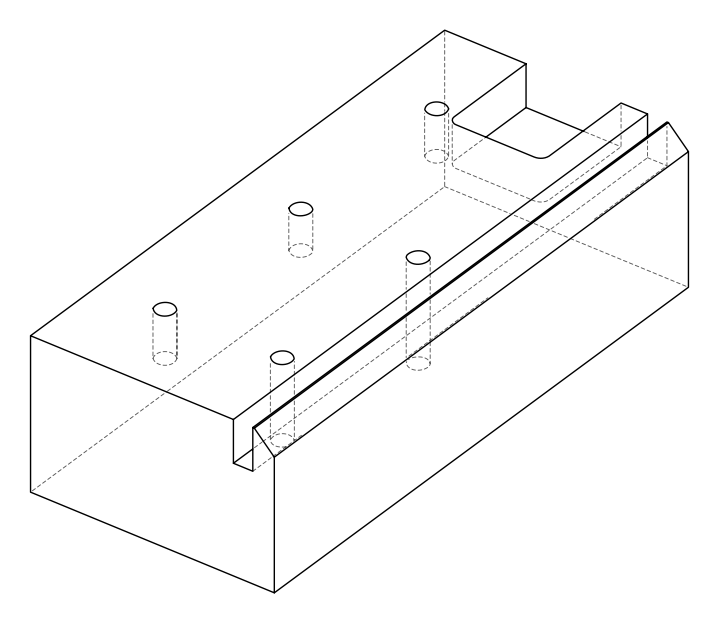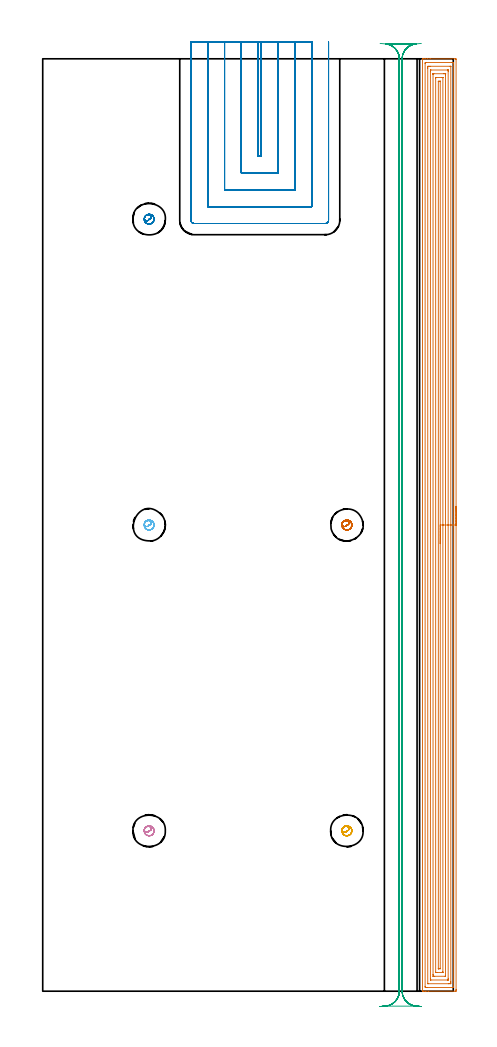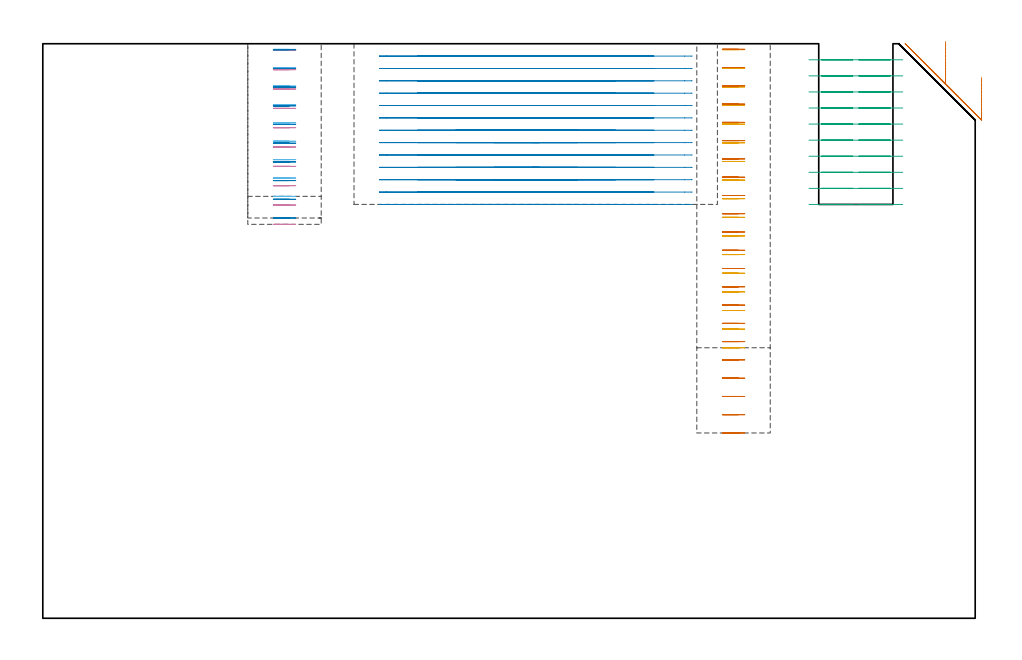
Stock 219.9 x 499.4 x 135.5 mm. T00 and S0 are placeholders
(PLAN: 8 operations, 3 tool changes, 91.5 min)
(1 AREA_MILL | FG_CHAMFER_SURFACE | UGT0205_001 | 28.22 min | 80900 mm3)
(2 MILL_SLOT | SLOT_PARTIAL_RECTANGULAR | NXT0201_011 | Follow Part, ap 3, ae 75% | 34.13 min | 305027 mm3)
(3 MILL_RECTANGULAR_SLOT | SLOT_RECTANGULAR | NXT0201_012 | Follow Part, ap 4, ae 75% | 21.57 min | 331227 mm3)
(4 MILL_BLIND_HOLE_FROM_SOLID_MATERIAL | STEP1POCKET | NXT0201_011 | Spiral | 1.11 min | 10000 mm3)
(5 MILL_BLIND_HOLE_FROM_SOLID_MATERIAL_1 | STEP1POCKET_1 | NXT0201_011 | Spiral | 1.89 min | 16818 mm3)
(6 MILL_BLIND_HOLE_FROM_SOLID_MATERIAL_2 | STEP1POCKET_2 | NXT0201_011 | Spiral | 1 min | 8446 mm3)
(7 MILL_BLIND_HOLE_FROM_SOLID_MATERIAL_3 | STEP1POCKET_3 | NXT0201_011 | Spiral | 2.44 min | 21517 mm3)
(8 MILL_BLIND_HOLE_FROM_SOLID_MATERIAL_4 | STEP1POCKET_4 | NXT0201_011 | Spiral | 1.11 min | 9643 mm3)
(TOOL UGT0205_001 | Chamfer Mill 20 x 3 x 45 deg. | D20 FL50 Z2)
(TOOL NXT0201_011 | ENDMILL 12mm [2P460-1200-NA 1630] | D12 FL38 Z6)
(TOOL NXT0201_012 | ENDMILL 16mm [2P460-1600-NA 1630] | D16 FL38 Z6)
(OP 1 AREA_MILL)
G17 G21 G94 G90
T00 M6
G54
G17 G0 G90 X221.4 Y259.7 S1061 M3
G43 Z145.5 H0
Z127.5
G94 G1 Y259.662 Z126.629 F250.
Y259.548 Z125.764
Y259.359 Z124.912
Y259.097 Z124.08
Y258.763 Z123.274
Y258.36 Z122.5
Y257.892 Z121.764
Y257.36 Z121.072
Y256.771 Z120.429
Y256.128 Z119.84
Y255.436 Z119.309
Y254.7 Z118.84
Y253.926 Z118.437
Y253.12 Z118.103
Y252.288 Z117.841
Y251.436 Z117.652
Y250.572 Z117.538
Y249.7 Z117.5
Y0.967
X221.399 Y0.632 Z117.501
X221.394 Y0.078 Z117.504
X221.392 Y0.008 Z117.506
X220.844 Y0. Z118.053
X206.622 Z132.273
X205.211 Z133.685
X204.844 Z134.051
X204.111 Z134.789
X203.858 Z135.041
X203.446 Z135.445
X203.403 Y0.009 Z135.488
X203.4 Y0.184 Z135.5
Y499.216
X203.403 Y499.391 Z135.488
X203.446 Y499.4 Z135.445
X203.858 Z135.041
X204.111 Z134.788
X204.844 Z134.051
X206.1 Z132.797
X207.511 Z131.385
X220.844 Z118.053
X221.108 Y499.398 Z117.79
X221.392 Y499.39 Z117.506
X221.399 Y499.104 Z117.499
X221.4 Y249.7 Z117.5
X219.986 Z118.914
X219.985 Y2.42 Z118.915
X219.984 Y2.391 Z118.916
X219.956 Y2.01 Z118.944
X219.483 Y2.001 Z119.417
X205.733 Y2. Z133.167
X205.261 Y2.001 Z133.639
X204.844 Y2.01 Z134.056
X204.816 Y2.42 Z134.084
X204.815 Y2.45 Z134.085
Y496.98
X204.816 Y497.009 Z134.084
X204.844 Y497.39 Z134.056
X205.317 Y497.399 Z133.583
X219.067 Y497.4 Z119.833
X219.539 Y497.399 Z119.361
X219.956 Y497.39 Z118.944
X219.984 Y496.98 Z118.916
X219.985 Y496.95 Z118.915
X219.986 Y249.7 Z118.914
X218.571 Z120.329
Y5.103
X218.57 Y4.708 Z120.33
X218.567 Y4.209 Z120.333
X218.564 Y4.02 Z120.336
X218.379 Y4.006 Z120.521
X218.178 Y4.003 Z120.722
X217.496 Y4. Z121.404
X217.289 Z121.611
X206.622 Y4.001 Z132.278
X206.415 Y4.003 Z132.485
X206.277 Y4.008 Z132.623
X206.235 Y4.011 Z132.665
X206.233 Y4.03 Z132.667
X206.231 Y4.077 Z132.669
X206.229 Y4.209 Z132.671
Y494.297
X206.23 Y494.692 Z132.67
X206.233 Y495.191 Z132.667
X206.235 Y495.38 Z132.665
X206.421 Y495.394 Z132.479
X206.622 Y495.397 Z132.278
X207.304 Y495.4 Z131.596
X207.511 Z131.389
X218.178 Y495.399 Z120.722
X218.385 Y495.397 Z120.515
X218.523 Y495.392 Z120.377
X218.565 Y495.389 Z120.335
X218.567 Y495.37 Z120.333
X218.569 Y495.323 Z120.331
X218.571 Y495.191 Z120.329
Y249.7
X217.157 Z121.743
Y6.892
X217.153 Y6.134 Z121.747
X217.15 Y6.024 Z121.75
X217.144 Y6.009 Z121.756
X217.12 Y6.006 Z121.78
X217.065 Y6.003 Z121.835
X216.843 Y6.001 Z122.057
X207.956 Z130.944
X207.735 Y6.003 Z131.165
X207.68 Y6.006 Z131.22
X207.656 Y6.009 Z131.244
X207.65 Y6.021 Z131.25
X207.648 Y6.097 Z131.252
X207.643 Y6.759 Z131.257
Y492.508
X207.647 Y493.266 Z131.253
X207.65 Y493.376 Z131.25
X207.656 Y493.391 Z131.244
X207.68 Y493.394 Z131.22
X207.735 Y493.397 Z131.165
X207.957 Y493.399 Z130.943
X216.844 Z122.056
X217.065 Y493.397 Z121.835
X217.12 Y493.394 Z121.78
X217.144 Y493.391 Z121.756
X217.15 Y493.379 Z121.75
X217.152 Y493.303 Z121.748
X217.157 Y492.641 Z121.743
Y249.7
X215.743 Z123.157
Y8.447
X215.741 Y8.214 Z123.159
X215.738 Y8.059 Z123.162
X215.736 Y8.01 Z123.164
X215.722 Y8.008 Z123.178
X215.68 Y8.004 Z123.22
X215.511 Y8.001 Z123.389
X209.965 Y8. Z128.935
X209.289 Y8.002 Z129.611
X209.072 Y8.004 Z129.828
X209.062 Y8.014 Z129.838
X209.06 Y8.017 Z129.84
X209.057 Y8.68 Z129.843
Y8.914
Y490.953
X209.059 Y491.186 Z129.841
X209.062 Y491.342 Z129.838
X209.064 Y491.39 Z129.836
X209.078 Y491.393 Z129.822
X209.12 Y491.396 Z129.78
X209.289 Y491.399 Z129.611
X209.502 Y491.4 Z129.398
X214.835 Z124.065
X215.511 Y491.398 Z123.389
X215.728 Y491.395 Z123.172
X215.738 Y491.386 Z123.162
X215.74 Y491.383 Z123.16
X215.743 Y490.719 Z123.157
Y490.486
Y249.7
X214.329 Z124.571
X214.328 Y10.469 Z124.572
X214.327 Y10.17 Z124.573
X214.324 Y10.021 Z124.576
X214.322 Y10.011 Z124.578
X214.306 Y10.007 Z124.594
X214.266 Y10.003 Z124.634
X214.199 Y10. Z124.701
X211.067 Z127.833
X210.642 Y10.002 Z128.258
X210.494 Y10.008 Z128.406
X210.481 Y10.01 Z128.419
X210.478 Y10.024 Z128.422
X210.474 Y10.072 Z128.426
X210.472 Y10.173 Z128.428
X210.471 Y488.931 Z128.429
X210.473 Y489.23 Z128.427
X210.476 Y489.379 Z128.424
X210.477 Y489.389 Z128.423
X210.494 Y489.393 Z128.406
X210.534 Y489.397 Z128.366
X210.601 Y489.4 Z128.299
X213.733 Z125.167
X214.157 Y489.398 Z124.743
X214.306 Y489.392 Z124.594
X214.319 Y489.39 Z124.581
X214.322 Y489.376 Z124.578
X214.326 Y489.328 Z124.574
X214.328 Y489.227 Z124.572
X214.329 Y249.7 Z124.571
X212.915 Z125.985
X212.914 Y12.258 Z125.986
X212.913 Y12.188 Z125.987
X212.91 Y12.117 Z125.99
X212.902 Y12.01 Z125.998
X212.844 Y12.008 Z126.056
X212.211 Y12.001 Z126.689
X211.956 Z126.944
X211.919 Y12.003 Z126.981
X211.898 Y12.008 Z127.002
X211.892 Y12.012 Z127.008
X211.89 Y12.046 Z127.01
X211.886 Y12.187 Z127.014
X211.885 Y12.258 Z127.015
X211.886 Y487.142 Z127.014
Y487.212
X211.89 Y487.283 Z127.01
X211.898 Y487.39 Z127.002
X211.956 Y487.392 Z126.944
X212.589 Y487.399 Z126.311
X212.844 Z126.056
X212.881 Y487.397 Z126.019
X212.902 Y487.392 Z125.998
X212.908 Y487.388 Z125.992
X212.91 Y487.354 Z125.99
X212.914 Y487.213 Z125.986
X212.915 Y487.142 Z125.985
Y249.7
Y248.828 Z126.023
Y247.964 Z126.137
Y247.112 Z126.326
Y246.28 Z126.588
Y245.474 Z126.922
Y244.7 Z127.325
Y243.964 Z127.794
Y243.272 Z128.325
Y242.629 Z128.914
Y242.04 Z129.557
Y241.508 Z130.25
Y241.04 Z130.985
Y240.637 Z131.759
Y240.303 Z132.565
Y240.041 Z133.397
Y239.852 Z134.249
Y239.738 Z135.114
Y239.7 Z135.985
G0 Z145.5
M5
M2
(OP 2 MILL_SLOT)
G17 G21 G94 G90
T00 M6
G54
G17 G0 G90 X115.4 Y508.4 S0 M3
G43 Z145.5 H1
Z132.585
G94 G1 Y505.4 F250.
Y447.2 F500.
X117.1
Y505.4
Y508.4 F250.
X106.4
Y505.4
Y438.2 F500.
X126.1
Y505.4
Y508.4 F250.
X97.4
Y505.4
Y429.2 F500.
X135.1
Y505.4
Y508.4 F250.
X88.4
Y505.4
Y420.2 F500.
X144.1
Y505.4
Y508.4 F250.
X79.4
Y505.4
Y412.9 F500.
G3 X81.1 Y411.2 R1.7
G1 X151.4
G3 X153.1 Y412.9 R1.7
G1 Y505.4
Y508.4 F250.
G0 X115.4 Z129.669
G1 Y505.4
Y447.2 F500.
X117.1
Y505.4
Y508.4 F250.
X106.4
Y505.4
Y438.2 F500.
X126.1
Y505.4
Y508.4 F250.
X97.4
Y505.4
Y429.2 F500.
X135.1
Y505.4
Y508.4 F250.
X88.4
Y505.4
Y420.2 F500.
X144.1
Y505.4
Y508.4 F250.
X79.4
Y505.4
Y412.9 F500.
G3 X81.1 Y411.2 R1.7
G1 X151.4
G3 X153.1 Y412.9 R1.7
G1 Y505.4
Y508.4 F250.
G0 X115.4 Z126.754
G1 Y505.4
Y447.2 F500.
X117.1
Y505.4
Y508.4 F250.
X106.4
Y505.4
Y438.2 F500.
X126.1
Y505.4
Y508.4 F250.
X97.4
Y505.4
Y429.2 F500.
X135.1
Y505.4
Y508.4 F250.
X88.4
Y505.4
Y420.2 F500.
X144.1
Y505.4
Y508.4 F250.
X79.4
Y505.4
Y412.9 F500.
G3 X81.1 Y411.2 R1.7
G1 X151.4
G3 X153.1 Y412.9 R1.7
G1 Y505.4
Y508.4 F250.
G0 X115.4 Z123.838
G1 Y505.4
Y447.2 F500.
X117.1
Y505.4
Y508.4 F250.
X106.4
Y505.4
Y438.2 F500.
X126.1
Y505.4
Y508.4 F250.
X97.4
Y505.4
Y429.2 F500.
X135.1
Y505.4
Y508.4 F250.
X88.4
Y505.4
Y420.2 F500.
X144.1
Y505.4
Y508.4 F250.
X79.4
Y505.4
Y412.9 F500.
G3 X81.1 Y411.2 R1.7
G1 X151.4
G3 X153.1 Y412.9 R1.7
G1 Y505.4
Y508.4 F250.
G0 X115.4 Z120.923
G1 Y505.4
Y447.2 F500.
X117.1
Y505.4
Y508.4 F250.
X106.4
Y505.4
Y438.2 F500.
X126.1
Y505.4
Y508.4 F250.
X97.4
Y505.4
Y429.2 F500.
X135.1
Y505.4
Y508.4 F250.
X88.4
Y505.4
Y420.2 F500.
X144.1
Y505.4
Y508.4 F250.
X79.4
Y505.4
Y412.9 F500.
G3 X81.1 Y411.2 R1.7
G1 X151.4
G3 X153.1 Y412.9 R1.7
G1 Y505.4
Y508.4 F250.
G0 X115.4 Z118.008
G1 Y505.4
Y447.2 F500.
X117.1
Y505.4
Y508.4 F250.
X106.4
Y505.4
Y438.2 F500.
X126.1
Y505.4
Y508.4 F250.
X97.4
Y505.4
Y429.2 F500.
X135.1
Y505.4
Y508.4 F250.
X88.4
Y505.4
Y420.2 F500.
X144.1
Y505.4
Y508.4 F250.
X79.4
Y505.4
Y412.9 F500.
G3 X81.1 Y411.2 R1.7
G1 X151.4
G3 X153.1 Y412.9 R1.7
G1 Y505.4
Y508.4 F250.
G0 X115.4 Z115.092
G1 Y505.4
Y447.2 F500.
X117.1
Y505.4
Y508.4 F250.
X106.4
Y505.4
Y438.2 F500.
X126.1
Y505.4
Y508.4 F250.
X97.4
Y505.4
Y429.2 F500.
X135.1
Y505.4
Y508.4 F250.
X88.4
Y505.4
Y420.2 F500.
X144.1
Y505.4
Y508.4 F250.
X79.4
Y505.4
Y412.9 F500.
G3 X81.1 Y411.2 R1.7
G1 X151.4
G3 X153.1 Y412.9 R1.7
G1 Y505.4
Y508.4 F250.
G0 X115.4 Z112.177
G1 Y505.4
Y447.2 F500.
X117.1
Y505.4
Y508.4 F250.
X106.4
Y505.4
Y438.2 F500.
X126.1
Y505.4
Y508.4 F250.
X97.4
Y505.4
Y429.2 F500.
X135.1
Y505.4
Y508.4 F250.
X88.4
Y505.4
Y420.2 F500.
X144.1
Y505.4
Y508.4 F250.
X79.4
Y505.4
Y412.9 F500.
G3 X81.1 Y411.2 R1.7
G1 X151.4
G3 X153.1 Y412.9 R1.7
G1 Y505.4
Y508.4 F250.
G0 X115.4 Z109.262
G1 Y505.4
Y447.2 F500.
X117.1
Y505.4
Y508.4 F250.
X106.4
Y505.4
Y438.2 F500.
X126.1
Y505.4
Y508.4 F250.
X97.4
Y505.4
Y429.2 F500.
X135.1
Y505.4
Y508.4 F250.
X88.4
Y505.4
Y420.2 F500.
X144.1
Y505.4
Y508.4 F250.
X79.4
Y505.4
Y412.9 F500.
G3 X81.1 Y411.2 R1.7
G1 X151.4
G3 X153.1 Y412.9 R1.7
G1 Y505.4
Y508.4 F250.
G0 X115.4 Z106.346
G1 Y505.4
Y447.2 F500.
X117.1
Y505.4
Y508.4 F250.
X106.4
Y505.4
Y438.2 F500.
X126.1
Y505.4
Y508.4 F250.
X97.4
Y505.4
Y429.2 F500.
X135.1
Y505.4
Y508.4 F250.
X88.4
Y505.4
Y420.2 F500.
X144.1
Y505.4
Y508.4 F250.
X79.4
Y505.4
Y412.9 F500.
G3 X81.1 Y411.2 R1.7
G1 X151.4
G3 X153.1 Y412.9 R1.7
G1 Y505.4
Y508.4 F250.
G0 X115.4 Z103.431
G1 Y505.4
Y447.2 F500.
X117.1
Y505.4
Y508.4 F250.
X106.4
Y505.4
Y438.2 F500.
X126.1
Y505.4
Y508.4 F250.
X97.4
Y505.4
Y429.2 F500.
X135.1
Y505.4
Y508.4 F250.
X88.4
Y505.4
Y420.2 F500.
X144.1
Y505.4
Y508.4 F250.
X79.4
Y505.4
Y412.9 F500.
G3 X81.1 Y411.2 R1.7
G1 X151.4
G3 X153.1 Y412.9 R1.7
G1 Y505.4
Y508.4 F250.
G0 X115.4 Z100.515
G1 Y505.4
Y447.2 F500.
X117.1
Y505.4
Y508.4 F250.
X106.4
Y505.4
Y438.2 F500.
X126.1
Y505.4
Y508.4 F250.
X97.4
Y505.4
Y429.2 F500.
X135.1
Y505.4
Y508.4 F250.
X88.4
Y505.4
Y420.2 F500.
X144.1
Y505.4
Y508.4 F250.
X79.4
Y505.4
Y412.9 F500.
G3 X81.1 Y411.2 R1.7
G1 X151.4
G3 X153.1 Y412.9 R1.7
G1 Y505.4
Y508.4 F250.
G0 X115.4 Z97.6
G1 Y505.4
Y447.2 F500.
X117.1
Y505.4
Y508.4 F250.
X106.4
Y505.4
Y438.2 F500.
X126.1
Y505.4
Y508.4 F250.
X97.4
Y505.4
Y429.2 F500.
X135.1
Y505.4
Y508.4 F250.
X88.4
Y505.4
Y420.2 F500.
X144.1
Y505.4
Y508.4 F250.
X79.4
Y505.4
Y412.9 F500.
G3 X81.1 Y411.2 R1.7
G1 X151.4
G3 X153.1 Y412.9 R1.7
G1 Y505.4
Y508.4 F250.
G0 Z145.5
M5
M2
(OP 3 MILL_RECTANGULAR_SLOT)
G17 G21 G94 G90
T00 M6
G54
G17 G0 G90 X180.703 Y507.63 S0 M3
G43 Z145.5 H1
Z131.71
G94 G1 X183.692 Y507.37 F250.
G2 X191. Y499.4 R8. F500.
G1 Y0.
G2 X183.692 Y-7.97 R8.
G1 Y-8.
X199.808
Y-7.97
G2 X192.5 Y0. R8.
G1 Y499.4
G2 X199.808 Y507.37 R8.
G1 X202.797 Y507.63 F250.
G0 Z145.5
Y-8.23
Z127.92
G1 X199.808 Y-7.97
G2 X192.5 Y0. R8. F500.
G1 Y499.4
G2 X199.808 Y507.37 R8.
G1 Y507.4
X183.692
Y507.37
G2 X191. Y499.4 R8.
G1 Y0.
G2 X183.692 Y-7.97 R8.
G1 X180.703 Y-8.23 F250.
G0 X202.797 Z124.13
G1 X199.808 Y-7.97
G2 X192.5 Y0. R8. F500.
G1 Y499.4
G2 X199.808 Y507.37 R8.
G1 Y507.4
X183.692
Y507.37
G2 X191. Y499.4 R8.
G1 Y0.
G2 X183.692 Y-7.97 R8.
G1 X180.703 Y-8.23 F250.
G0 X202.797 Z120.34
G1 X199.808 Y-7.97
G2 X192.5 Y0. R8. F500.
G1 Y499.4
G2 X199.808 Y507.37 R8.
G1 Y507.4
X183.692
Y507.37
G2 X191. Y499.4 R8.
G1 Y0.
G2 X183.692 Y-7.97 R8.
G1 X180.703 Y-8.23 F250.
G0 X202.797 Z116.55
G1 X199.808 Y-7.97
G2 X192.5 Y0. R8. F500.
G1 Y499.4
G2 X199.808 Y507.37 R8.
G1 Y507.4
X183.692
Y507.37
G2 X191. Y499.4 R8.
G1 Y0.
G2 X183.692 Y-7.97 R8.
G1 X180.703 Y-8.23 F250.
G0 X202.797 Z112.76
G1 X199.808 Y-7.97
G2 X192.5 Y0. R8. F500.
G1 Y499.4
G2 X199.808 Y507.37 R8.
G1 Y507.4
X183.692
Y507.37
G2 X191. Y499.4 R8.
G1 Y0.
G2 X183.692 Y-7.97 R8.
G1 X180.703 Y-8.23 F250.
G0 X202.797 Z108.97
G1 X199.808 Y-7.97
G2 X192.5 Y0. R8. F500.
G1 Y499.4
G2 X199.808 Y507.37 R8.
G1 Y507.4
X183.692
Y507.37
G2 X191. Y499.4 R8.
G1 Y0.
G2 X183.692 Y-7.97 R8.
G1 X180.703 Y-8.23 F250.
G0 X202.797 Z105.18
G1 X199.808 Y-7.97
G2 X192.5 Y0. R8. F500.
G1 Y499.4
G2 X199.808 Y507.37 R8.
G1 Y507.4
X183.692
Y507.37
G2 X191. Y499.4 R8.
G1 Y0.
G2 X183.692 Y-7.97 R8.
G1 X180.703 Y-8.23 F250.
G0 X202.797 Z101.39
G1 X199.808 Y-7.97
G2 X192.5 Y0. R8. F500.
G1 Y499.4
G2 X199.808 Y507.37 R8.
G1 Y507.4
X183.692
Y507.37
G2 X191. Y499.4 R8.
G1 Y0.
G2 X183.692 Y-7.97 R8.
G1 X180.703 Y-8.23 F250.
G0 X202.797 Z97.6
G1 X199.808 Y-7.97
G2 X192.5 Y0. R8. F500.
G1 Y499.4
G2 X199.808 Y507.37 R8.
G1 Y507.4
X183.692
Y507.37
G2 X191. Y499.4 R8.
G1 Y0.
G2 X183.692 Y-7.97 R8.
G1 X180.703 Y-8.23 F250.
G0 Z145.5
M5
M2
(OP 4 MILL_BLIND_HOLE_FROM_SOLID_MATERIAL)
G17 G21 G94 G90
T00 M6
G54
G17 G0 G90 X57. Y85.9 S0 M3
G43 Z145.5 H1
Z133.94
G94 G3 X57.414 Y88.136 R1.156 F250.
X54.526 Y86.85 R2.236
X56.05 Y83.426 R2.65
X54.526 Y86.85 R-2.65
X55.288 Y85.138 R1.325
X57. Y85.9 R1.325
G0 Z129.38
G3 X57.414 Y88.136 R1.156
X54.526 Y86.85 R2.236
X56.05 Y83.426 R2.65
X54.526 Y86.85 R-2.65
X55.288 Y85.138 R1.325
X57. Y85.9 R1.325
G0 Z124.82
G3 X57.414 Y88.136 R1.156
X54.526 Y86.85 R2.236
X56.05 Y83.426 R2.65
X54.526 Y86.85 R-2.65
X55.288 Y85.138 R1.325
X57. Y85.9 R1.325
G0 Z120.26
G3 X57.414 Y88.136 R1.156
X54.526 Y86.85 R2.236
X56.05 Y83.426 R2.65
X54.526 Y86.85 R-2.65
X55.288 Y85.138 R1.325
X57. Y85.9 R1.325
G0 Z115.7
G3 X57.414 Y88.136 R1.156
X54.526 Y86.85 R2.236
X56.05 Y83.426 R2.65
X54.526 Y86.85 R-2.65
X55.288 Y85.138 R1.325
X57. Y85.9 R1.325
G0 Z111.14
G3 X57.414 Y88.136 R1.156
X54.526 Y86.85 R2.236
X56.05 Y83.426 R2.65
X54.526 Y86.85 R-2.65
X55.288 Y85.138 R1.325
X57. Y85.9 R1.325
G0 Z106.58
G3 X57.414 Y88.136 R1.156
X54.526 Y86.85 R2.236
X56.05 Y83.426 R2.65
X54.526 Y86.85 R-2.65
X55.288 Y85.138 R1.325
X57. Y85.9 R1.325
G0 Z102.02
G3 X57.414 Y88.136 R1.156
X54.526 Y86.85 R2.236
X56.05 Y83.426 R2.65
X54.526 Y86.85 R-2.65
X55.288 Y85.138 R1.325
X57. Y85.9 R1.325
G0 Z97.46
G3 X57.414 Y88.136 R1.156
X54.526 Y86.85 R2.236
X56.05 Y83.426 R2.65
X54.526 Y86.85 R-2.65
X55.288 Y85.138 R1.325
X57. Y85.9 R1.325
G0 Z92.9
G3 X57.414 Y88.136 R1.156
X54.526 Y86.85 R2.236
X56.05 Y83.426 R2.65
X54.526 Y86.85 R-2.65
X55.288 Y85.138 R1.325
X57. Y85.9 R1.325
G0 Z145.5
M5
M2
(OP 5 MILL_BLIND_HOLE_FROM_SOLID_MATERIAL_1)
G17 G21 G94 G90
T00 M6
G54
G17 G0 G90 X162.9 Y85.9 S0 M3
G43 Z145.5 H1
Z134.106
G94 G3 X163.314 Y88.136 R1.156 F250.
X160.426 Y86.85 R2.236
X161.95 Y83.426 R2.65
X160.426 Y86.85 R-2.65
X161.188 Y85.138 R1.325
X162.9 Y85.9 R1.325
G0 Z129.712
G3 X163.314 Y88.136 R1.156
X160.426 Y86.85 R2.236
X161.95 Y83.426 R2.65
X160.426 Y86.85 R-2.65
X161.188 Y85.138 R1.325
X162.9 Y85.9 R1.325
G0 Z125.318
G3 X163.314 Y88.136 R1.156
X160.426 Y86.85 R2.236
X161.95 Y83.426 R2.65
X160.426 Y86.85 R-2.65
X161.188 Y85.138 R1.325
X162.9 Y85.9 R1.325
G0 Z120.924
G3 X163.314 Y88.136 R1.156
X160.426 Y86.85 R2.236
X161.95 Y83.426 R2.65
X160.426 Y86.85 R-2.65
X161.188 Y85.138 R1.325
X162.9 Y85.9 R1.325
G0 Z116.529
G3 X163.314 Y88.136 R1.156
X160.426 Y86.85 R2.236
X161.95 Y83.426 R2.65
X160.426 Y86.85 R-2.65
X161.188 Y85.138 R1.325
X162.9 Y85.9 R1.325
G0 Z112.135
G3 X163.314 Y88.136 R1.156
X160.426 Y86.85 R2.236
X161.95 Y83.426 R2.65
X160.426 Y86.85 R-2.65
X161.188 Y85.138 R1.325
X162.9 Y85.9 R1.325
G0 Z107.741
G3 X163.314 Y88.136 R1.156
X160.426 Y86.85 R2.236
X161.95 Y83.426 R2.65
X160.426 Y86.85 R-2.65
X161.188 Y85.138 R1.325
X162.9 Y85.9 R1.325
G0 Z103.347
G3 X163.314 Y88.136 R1.156
X160.426 Y86.85 R2.236
X161.95 Y83.426 R2.65
X160.426 Y86.85 R-2.65
X161.188 Y85.138 R1.325
X162.9 Y85.9 R1.325
G0 Z98.953
G3 X163.314 Y88.136 R1.156
X160.426 Y86.85 R2.236
X161.95 Y83.426 R2.65
X160.426 Y86.85 R-2.65
X161.188 Y85.138 R1.325
X162.9 Y85.9 R1.325
G0 Z94.559
G3 X163.314 Y88.136 R1.156
X160.426 Y86.85 R2.236
X161.95 Y83.426 R2.65
X160.426 Y86.85 R-2.65
X161.188 Y85.138 R1.325
X162.9 Y85.9 R1.325
G0 Z90.165
G3 X163.314 Y88.136 R1.156
X160.426 Y86.85 R2.236
X161.95 Y83.426 R2.65
X160.426 Y86.85 R-2.65
X161.188 Y85.138 R1.325
X162.9 Y85.9 R1.325
G0 Z85.771
G3 X163.314 Y88.136 R1.156
X160.426 Y86.85 R2.236
X161.95 Y83.426 R2.65
X160.426 Y86.85 R-2.65
X161.188 Y85.138 R1.325
X162.9 Y85.9 R1.325
G0 Z81.376
G3 X163.314 Y88.136 R1.156
X160.426 Y86.85 R2.236
X161.95 Y83.426 R2.65
X160.426 Y86.85 R-2.65
X161.188 Y85.138 R1.325
X162.9 Y85.9 R1.325
G0 Z76.982
G3 X163.314 Y88.136 R1.156
X160.426 Y86.85 R2.236
X161.95 Y83.426 R2.65
X160.426 Y86.85 R-2.65
X161.188 Y85.138 R1.325
X162.9 Y85.9 R1.325
G0 Z72.588
G3 X163.314 Y88.136 R1.156
X160.426 Y86.85 R2.236
X161.95 Y83.426 R2.65
X160.426 Y86.85 R-2.65
X161.188 Y85.138 R1.325
X162.9 Y85.9 R1.325
G0 Z68.194
G3 X163.314 Y88.136 R1.156
X160.426 Y86.85 R2.236
X161.95 Y83.426 R2.65
X160.426 Y86.85 R-2.65
X161.188 Y85.138 R1.325
X162.9 Y85.9 R1.325
G0 Z63.8
G3 X163.314 Y88.136 R1.156
X160.426 Y86.85 R2.236
X161.95 Y83.426 R2.65
X160.426 Y86.85 R-2.65
X161.188 Y85.138 R1.325
X162.9 Y85.9 R1.325
G0 Z145.5
M5
M2
(OP 6 MILL_BLIND_HOLE_FROM_SOLID_MATERIAL_2)
G17 G21 G94 G90
T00 M6
G54
G17 G0 G90 X57. Y249.7 S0 M3
G43 Z145.5 H1
Z134.167
G94 G3 X57.414 Y251.936 R1.156 F250.
X54.526 Y250.65 R2.236
X56.05 Y247.226 R2.65
X54.526 Y250.65 R-2.65
X55.288 Y248.938 R1.325
X57. Y249.7 R1.325
G0 Z129.833
G3 X57.414 Y251.936 R1.156
X54.526 Y250.65 R2.236
X56.05 Y247.226 R2.65
X54.526 Y250.65 R-2.65
X55.288 Y248.938 R1.325
X57. Y249.7 R1.325
G0 Z125.5
G3 X57.414 Y251.936 R1.156
X54.526 Y250.65 R2.236
X56.05 Y247.226 R2.65
X54.526 Y250.65 R-2.65
X55.288 Y248.938 R1.325
X57. Y249.7 R1.325
G0 Z121.167
G3 X57.414 Y251.936 R1.156
X54.526 Y250.65 R2.236
X56.05 Y247.226 R2.65
X54.526 Y250.65 R-2.65
X55.288 Y248.938 R1.325
X57. Y249.7 R1.325
G0 Z116.833
G3 X57.414 Y251.936 R1.156
X54.526 Y250.65 R2.236
X56.05 Y247.226 R2.65
X54.526 Y250.65 R-2.65
X55.288 Y248.938 R1.325
X57. Y249.7 R1.325
G0 Z112.5
G3 X57.414 Y251.936 R1.156
X54.526 Y250.65 R2.236
X56.05 Y247.226 R2.65
X54.526 Y250.65 R-2.65
X55.288 Y248.938 R1.325
X57. Y249.7 R1.325
G0 Z108.167
G3 X57.414 Y251.936 R1.156
X54.526 Y250.65 R2.236
X56.05 Y247.226 R2.65
X54.526 Y250.65 R-2.65
X55.288 Y248.938 R1.325
X57. Y249.7 R1.325
G0 Z103.833
G3 X57.414 Y251.936 R1.156
X54.526 Y250.65 R2.236
X56.05 Y247.226 R2.65
X54.526 Y250.65 R-2.65
X55.288 Y248.938 R1.325
X57. Y249.7 R1.325
G0 Z99.5
G3 X57.414 Y251.936 R1.156
X54.526 Y250.65 R2.236
X56.05 Y247.226 R2.65
X54.526 Y250.65 R-2.65
X55.288 Y248.938 R1.325
X57. Y249.7 R1.325
G0 Z145.5
M5
M2
(OP 7 MILL_BLIND_HOLE_FROM_SOLID_MATERIAL_3)
G17 G21 G94 G90
T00 M6
G54
G17 G0 G90 X162.9 Y249.7 S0 M3
G43 Z145.5 H1
Z134.191
G94 G3 X163.314 Y251.936 R1.156 F250.
X160.426 Y250.65 R2.236
X161.95 Y247.226 R2.65
X160.426 Y250.65 R-2.65
X161.188 Y248.938 R1.325
X162.9 Y249.7 R1.325
G0 Z129.882
G3 X163.314 Y251.936 R1.156
X160.426 Y250.65 R2.236
X161.95 Y247.226 R2.65
X160.426 Y250.65 R-2.65
X161.188 Y248.938 R1.325
X162.9 Y249.7 R1.325
G0 Z125.573
G3 X163.314 Y251.936 R1.156
X160.426 Y250.65 R2.236
X161.95 Y247.226 R2.65
X160.426 Y250.65 R-2.65
X161.188 Y248.938 R1.325
X162.9 Y249.7 R1.325
G0 Z121.264
G3 X163.314 Y251.936 R1.156
X160.426 Y250.65 R2.236
X161.95 Y247.226 R2.65
X160.426 Y250.65 R-2.65
X161.188 Y248.938 R1.325
X162.9 Y249.7 R1.325
G0 Z116.955
G3 X163.314 Y251.936 R1.156
X160.426 Y250.65 R2.236
X161.95 Y247.226 R2.65
X160.426 Y250.65 R-2.65
X161.188 Y248.938 R1.325
X162.9 Y249.7 R1.325
G0 Z112.645
G3 X163.314 Y251.936 R1.156
X160.426 Y250.65 R2.236
X161.95 Y247.226 R2.65
X160.426 Y250.65 R-2.65
X161.188 Y248.938 R1.325
X162.9 Y249.7 R1.325
G0 Z108.336
G3 X163.314 Y251.936 R1.156
X160.426 Y250.65 R2.236
X161.95 Y247.226 R2.65
X160.426 Y250.65 R-2.65
X161.188 Y248.938 R1.325
X162.9 Y249.7 R1.325
G0 Z104.027
G3 X163.314 Y251.936 R1.156
X160.426 Y250.65 R2.236
X161.95 Y247.226 R2.65
X160.426 Y250.65 R-2.65
X161.188 Y248.938 R1.325
X162.9 Y249.7 R1.325
G0 Z99.718
G3 X163.314 Y251.936 R1.156
X160.426 Y250.65 R2.236
X161.95 Y247.226 R2.65
X160.426 Y250.65 R-2.65
X161.188 Y248.938 R1.325
X162.9 Y249.7 R1.325
G0 Z95.409
G3 X163.314 Y251.936 R1.156
X160.426 Y250.65 R2.236
X161.95 Y247.226 R2.65
X160.426 Y250.65 R-2.65
X161.188 Y248.938 R1.325
X162.9 Y249.7 R1.325
G0 Z91.1
G3 X163.314 Y251.936 R1.156
X160.426 Y250.65 R2.236
X161.95 Y247.226 R2.65
X160.426 Y250.65 R-2.65
X161.188 Y248.938 R1.325
X162.9 Y249.7 R1.325
G0 Z86.791
G3 X163.314 Y251.936 R1.156
X160.426 Y250.65 R2.236
X161.95 Y247.226 R2.65
X160.426 Y250.65 R-2.65
X161.188 Y248.938 R1.325
X162.9 Y249.7 R1.325
G0 Z82.482
G3 X163.314 Y251.936 R1.156
X160.426 Y250.65 R2.236
X161.95 Y247.226 R2.65
X160.426 Y250.65 R-2.65
X161.188 Y248.938 R1.325
X162.9 Y249.7 R1.325
G0 Z78.173
G3 X163.314 Y251.936 R1.156
X160.426 Y250.65 R2.236
X161.95 Y247.226 R2.65
X160.426 Y250.65 R-2.65
X161.188 Y248.938 R1.325
X162.9 Y249.7 R1.325
G0 Z73.864
G3 X163.314 Y251.936 R1.156
X160.426 Y250.65 R2.236
X161.95 Y247.226 R2.65
X160.426 Y250.65 R-2.65
X161.188 Y248.938 R1.325
X162.9 Y249.7 R1.325
G0 Z69.555
G3 X163.314 Y251.936 R1.156
X160.426 Y250.65 R2.236
X161.95 Y247.226 R2.65
X160.426 Y250.65 R-2.65
X161.188 Y248.938 R1.325
X162.9 Y249.7 R1.325
G0 Z65.245
G3 X163.314 Y251.936 R1.156
X160.426 Y250.65 R2.236
X161.95 Y247.226 R2.65
X160.426 Y250.65 R-2.65
X161.188 Y248.938 R1.325
X162.9 Y249.7 R1.325
G0 Z60.936
G3 X163.314 Y251.936 R1.156
X160.426 Y250.65 R2.236
X161.95 Y247.226 R2.65
X160.426 Y250.65 R-2.65
X161.188 Y248.938 R1.325
X162.9 Y249.7 R1.325
G0 Z56.627
G3 X163.314 Y251.936 R1.156
X160.426 Y250.65 R2.236
X161.95 Y247.226 R2.65
X160.426 Y250.65 R-2.65
X161.188 Y248.938 R1.325
X162.9 Y249.7 R1.325
G0 Z52.318
G3 X163.314 Y251.936 R1.156
X160.426 Y250.65 R2.236
X161.95 Y247.226 R2.65
X160.426 Y250.65 R-2.65
X161.188 Y248.938 R1.325
X162.9 Y249.7 R1.325
G0 Z48.009
G3 X163.314 Y251.936 R1.156
X160.426 Y250.65 R2.236
X161.95 Y247.226 R2.65
X160.426 Y250.65 R-2.65
X161.188 Y248.938 R1.325
X162.9 Y249.7 R1.325
G0 Z43.7
G3 X163.314 Y251.936 R1.156
X160.426 Y250.65 R2.236
X161.95 Y247.226 R2.65
X160.426 Y250.65 R-2.65
X161.188 Y248.938 R1.325
X162.9 Y249.7 R1.325
G0 Z145.5
M5
M2
(OP 8 MILL_BLIND_HOLE_FROM_SOLID_MATERIAL_4)
G17 G21 G94 G90
T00 M6
G54
G17 G0 G90 X57. Y413.5 S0 M3
G43 Z145.5 H1
Z134.09
G94 G3 X57.414 Y415.736 R1.156 F250.
X54.526 Y414.45 R2.236
X56.05 Y411.026 R2.65
X54.526 Y414.45 R-2.65
X55.288 Y412.738 R1.325
X57. Y413.5 R1.325
G0 Z129.68
G3 X57.414 Y415.736 R1.156
X54.526 Y414.45 R2.236
X56.05 Y411.026 R2.65
X54.526 Y414.45 R-2.65
X55.288 Y412.738 R1.325
X57. Y413.5 R1.325
G0 Z125.27
G3 X57.414 Y415.736 R1.156
X54.526 Y414.45 R2.236
X56.05 Y411.026 R2.65
X54.526 Y414.45 R-2.65
X55.288 Y412.738 R1.325
X57. Y413.5 R1.325
G0 Z120.86
G3 X57.414 Y415.736 R1.156
X54.526 Y414.45 R2.236
X56.05 Y411.026 R2.65
X54.526 Y414.45 R-2.65
X55.288 Y412.738 R1.325
X57. Y413.5 R1.325
G0 Z116.45
G3 X57.414 Y415.736 R1.156
X54.526 Y414.45 R2.236
X56.05 Y411.026 R2.65
X54.526 Y414.45 R-2.65
X55.288 Y412.738 R1.325
X57. Y413.5 R1.325
G0 Z112.04
G3 X57.414 Y415.736 R1.156
X54.526 Y414.45 R2.236
X56.05 Y411.026 R2.65
X54.526 Y414.45 R-2.65
X55.288 Y412.738 R1.325
X57. Y413.5 R1.325
G0 Z107.63
G3 X57.414 Y415.736 R1.156
X54.526 Y414.45 R2.236
X56.05 Y411.026 R2.65
X54.526 Y414.45 R-2.65
X55.288 Y412.738 R1.325
X57. Y413.5 R1.325
G0 Z103.22
G3 X57.414 Y415.736 R1.156
X54.526 Y414.45 R2.236
X56.05 Y411.026 R2.65
X54.526 Y414.45 R-2.65
X55.288 Y412.738 R1.325
X57. Y413.5 R1.325
G0 Z98.81
G3 X57.414 Y415.736 R1.156
X54.526 Y414.45 R2.236
X56.05 Y411.026 R2.65
X54.526 Y414.45 R-2.65
X55.288 Y412.738 R1.325
X57. Y413.5 R1.325
G0 Z94.4
G3 X57.414 Y415.736 R1.156
X54.526 Y414.45 R2.236
X56.05 Y411.026 R2.65
X54.526 Y414.45 R-2.65
X55.288 Y412.738 R1.325
X57. Y413.5 R1.325
G0 Z145.5
M5
M2
